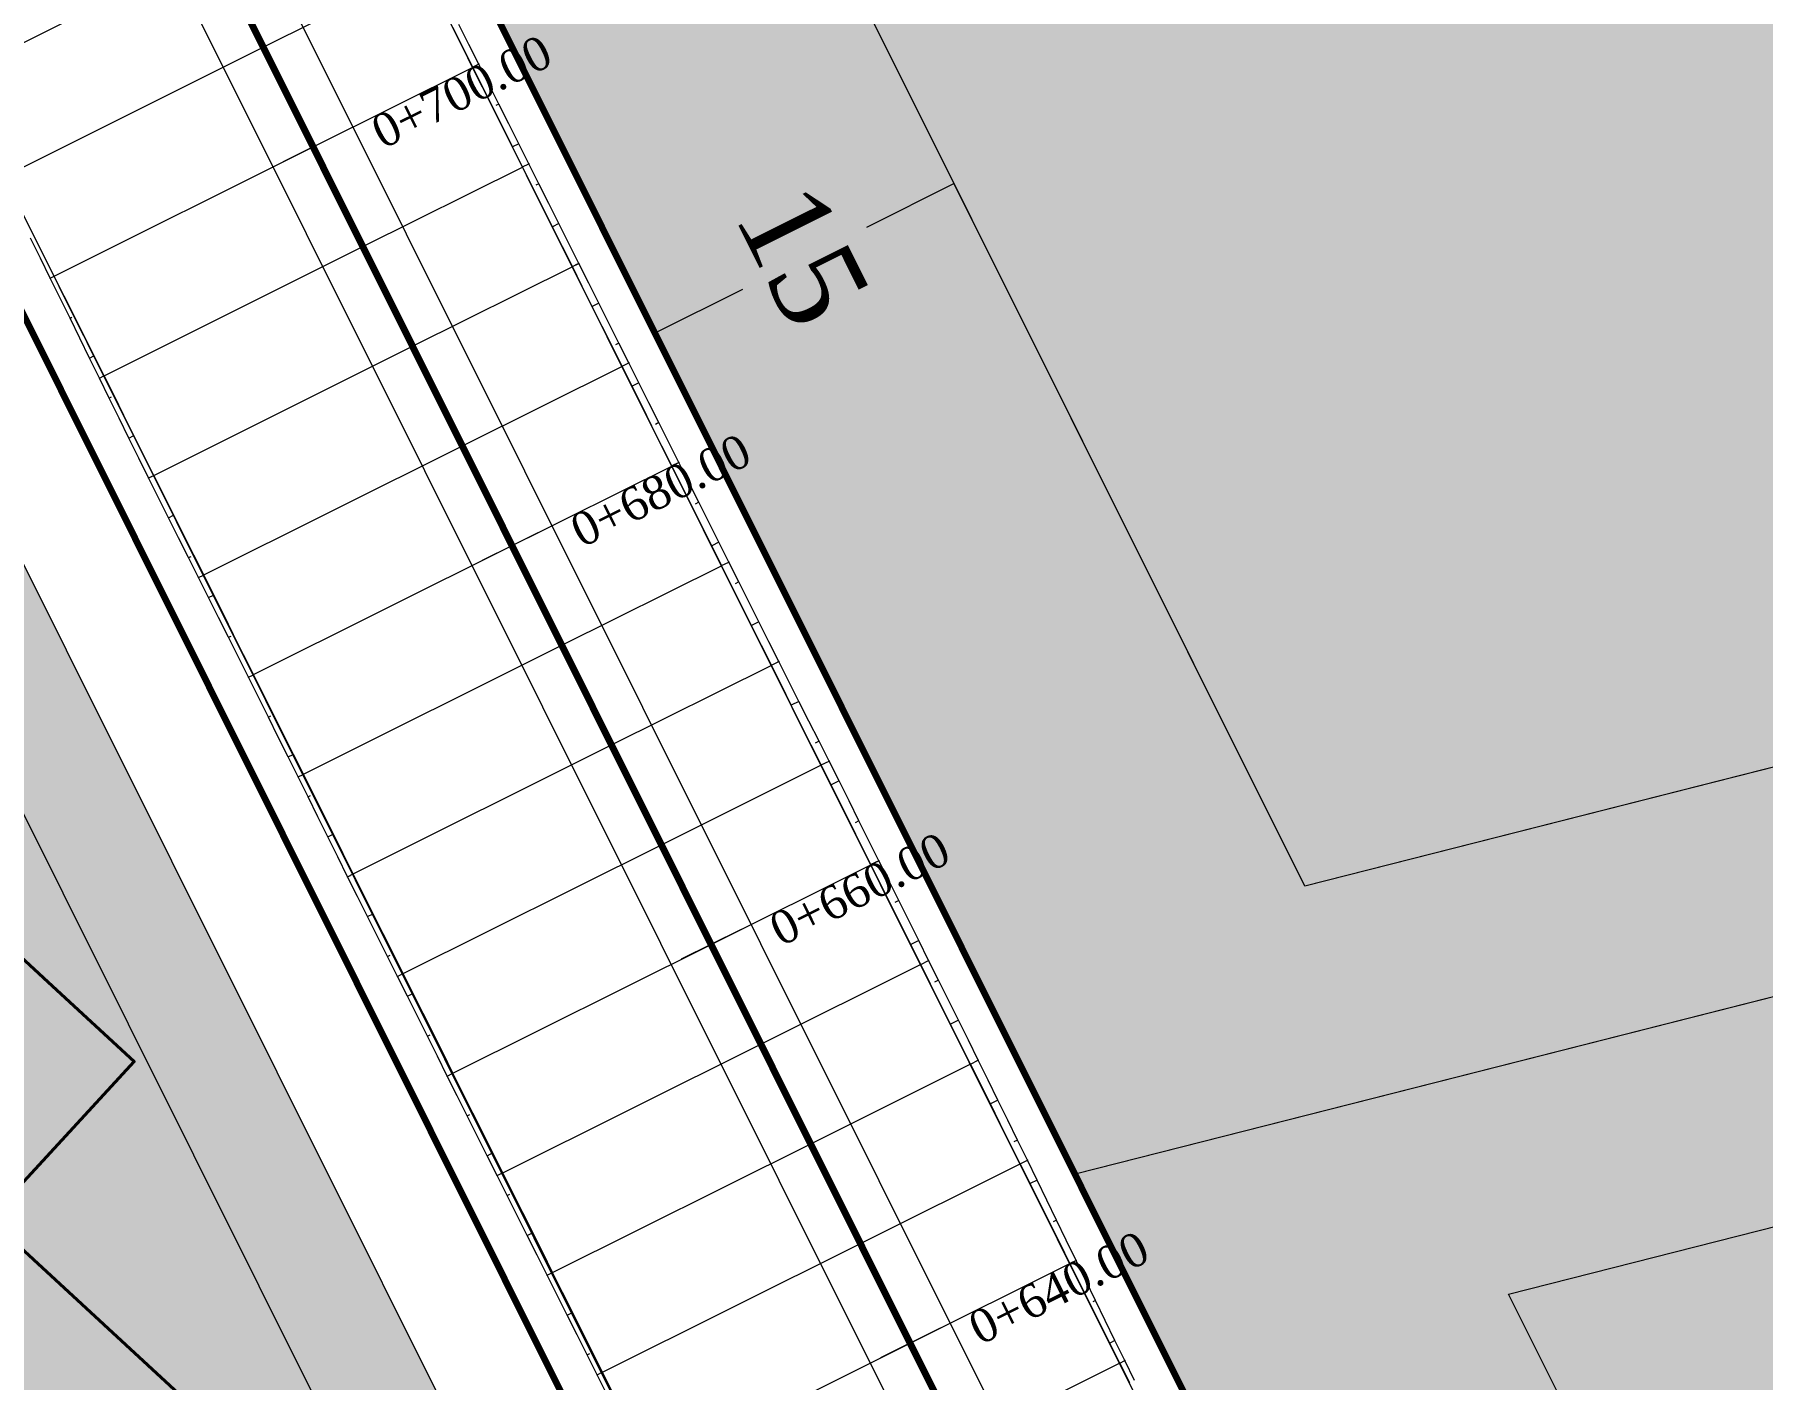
# Model space of a CAD drawing. Header units: metres. Extents: x 478603 to 489313, y 4282657 to 4289463.
# Drawn here: x 480472.6 to 480550.1, y 4287353.2 to 4287413.6 of the extents above; entities that cross this region are included whole.
import ezdxf

# ---------------------------------------------------------------- set-up
doc = ezdxf.new("R2010")
doc.units = ezdxf.units.M
for name, color, linetype, lineweight in [('@KA', 18, 'Continuous', 0), ('@PARSEL', 18, 'Continuous', 0), ('ADAKENARI', 18, 'Continuous', 0), ('EKSENLER', 3, 'Continuous', 0), ('K_EKS', 5, 'Continuous', 0), ('K_HDA', 30, 'Continuous', 0), ('K_HDO', 30, 'Continuous', 0), ('K_KYA', 1, 'Continuous', 20), ('K_KYO', 1, 'Continuous', 20), ('K_YKA', 33, 'Continuous', 0), ('K_YKO', 33, 'Continuous', 0), ('KALDIRIM', 11, 'Continuous', 0), ('PARSEL_ALAN', 254, 'Continuous', 0), ('PARSEL_ALN', 207, 'Continuous', 0), ('PARSEL_SERA_ALAN', 9, 'Continuous', 40), ('PL_ALİNMAN', 1, 'Continuous', 0), ('PL_ENKESIT', 1, 'Continuous', 0), ('PL_KM', 4, 'Continuous', 0), ('PL_KMYAZI', 30, 'Continuous', 0), ('ROL_CEPHE', 1, 'Continuous', 0), ('SANAYI_SIYAH', 18, 'Continuous', 0), ('SEV_KYA_HDA', 3, 'Continuous', 0), ('SEV_KYO_HDO', 3, 'Continuous', 0), ('SNR_YAPIYAK', 18, 'Continuous', 0)]:
    doc.layers.add(name, color=color, linetype=linetype, lineweight=lineweight)
doc.styles.get("Standard").update_dxf_attribs({"font": 'times.ttf'})

msp = doc.modelspace()

# ---------------------------------------------------------------- hatches: boundary and pattern name
at = {"layer": 'PARSEL_ALAN'}
msp.add_hatch(color=256, dxfattribs=at).paths.add_polyline_path([(480306.936, 4287217.358), (480469.28, 4287395.426), (480549.656, 4287234.375), (480542.349, 4287202.328), (480439.263, 4287090.699), (480333.196, 4287192.222)])
at = {"layer": 'PARSEL_ALN'}
for points in [[(480675.826, 4287413.846), (480660.565, 4287402.179), (480663.32, 4287399.019), (480519.281, 4287362.421), (480482.977, 4287435.163), (480483.679, 4287452.672), (480533.369, 4287535), (480540.136, 4287536.542), (480608.533, 4287491.764), (480616.059, 4287492.744)], [(480663.933, 4287370.611), (480682.065, 4287377.518), (480663.32, 4287399.019), (480519.281, 4287362.421), (480572.692, 4287255.397), (480579.618, 4287255.657), (480582.502, 4287252.868), (480586.222, 4287250.728), (480592.103, 4287248.148), (480596.988, 4287250.065), (480706.597, 4287277.915)]]:
    msp.add_hatch(color=256, dxfattribs=at).paths.add_polyline_path(points)
at = {"layer": 'PARSEL_SERA_ALAN'}
msp.add_hatch(color=256, dxfattribs=at).paths.add_polyline_path([(480441.144, 4287100.106), (480316.252, 4287215.441), (480466.052, 4287377.653), (480473.398, 4287370.868), (480477.071, 4287367.476), (480470.558, 4287360.424), (480488.925, 4287343.463), (480482.412, 4287336.41), (480500.778, 4287319.449), (480494.265, 4287312.396), (480512.632, 4287295.435), (480506.119, 4287288.383), (480524.485, 4287271.422), (480517.972, 4287264.369), (480536.339, 4287247.408), (480529.825, 4287240.355), (480540.845, 4287230.179), (480534.332, 4287223.126), (480538.006, 4287219.734), (480531.493, 4287212.681), (480535.166, 4287209.289), (480528.653, 4287202.236), (480532.326, 4287198.844)])

# ---------------------------------------------------------------- linework, layer by layer
at = {"layer": '@KA'}
msp.add_polyline3d([(480498.513, 4287448.221, 0), (480540.754, 4287518.209, 0), (480604.963, 4287476.173, 0), (480615.07, 4287477.488, 0), (480658.824, 4287419.729, 0), (480636.22, 4287402.451, 0), (480529.589, 4287375.357, 0), (480498.12, 4287438.413, 0), (480498.513, 4287448.221, 0)], close=True, dxfattribs=at)
at = {"layer": '@PARSEL', "color": 18}
msp.add_line((480663.32, 4287399.019), (480519.281, 4287362.421), dxfattribs=at)
at = {"layer": 'ADAKENARI', "lineweight": 100}
for p, q in [((480572.692, 4287255.397), (480482.977, 4287435.163)), ((480472.699, 4287433.363), (480566.26, 4287245.892))]:
    msp.add_line(p, q, dxfattribs=at)
at = {"layer": 'ADAKENARI', "lineweight": 158}
msp.add_line((480566.26, 4287245.892), (480472.699, 4287433.363), dxfattribs=at)
at = {"layer": 'ADAKENARI', "lineweight": 200}
msp.add_line((480462.805, 4287419.597), (480554.928, 4287235.007), dxfattribs=at)
at = {"layer": 'EKSENLER'}
msp.add_line((480566.26, 4287245.892, 962.244), (480472.699, 4287433.363, 963.3), dxfattribs=at)
at = {"layer": 'K_EKS'}
for p in [(480482.859, 4287413.005, 962.33), (480485.092, 4287408.531, 962.338), (480487.325, 4287404.058, 962.345), (480489.558, 4287399.584, 962.353), (480491.79, 4287395.11, 962.36), (480494.023, 4287390.636, 962.367), (480496.256, 4287386.162, 962.375), (480498.488, 4287381.689, 962.382), (480500.721, 4287377.215, 962.389), (480502.954, 4287372.741, 962.397), (480505.187, 4287368.267, 962.404), (480507.419, 4287363.793, 962.412), (480509.652, 4287359.32, 962.419), (480511.885, 4287354.846, 962.426)]:
    msp.add_point(p, dxfattribs=at)
at = {"layer": 'K_HDA'}
msp.add_polyline3d([(480521.731, 4287353.054, 962.225), (480521.285, 4287353.949, 962.224), (480520.838, 4287354.844, 962.222), (480520.391, 4287355.738, 962.221), (480519.945, 4287356.633, 962.219), (480519.498, 4287357.528, 962.218), (480519.052, 4287358.423, 962.216), (480518.605, 4287359.317, 962.215), (480518.159, 4287360.212, 962.214), (480517.712, 4287361.107, 962.212), (480517.266, 4287362.002, 962.211), (480516.819, 4287362.896, 962.209), (480516.373, 4287363.791, 962.208), (480515.926, 4287364.686, 962.206), (480515.48, 4287365.581, 962.205), (480515.033, 4287366.475, 962.203), (480514.586, 4287367.37, 962.202), (480514.14, 4287368.265, 962.2), (480513.693, 4287369.16, 962.199), (480513.247, 4287370.054, 962.197), (480512.8, 4287370.949, 962.196), (480512.354, 4287371.844, 962.194), (480511.907, 4287372.739, 962.193), (480511.461, 4287373.634, 962.191), (480511.014, 4287374.528, 962.19), (480510.568, 4287375.423, 962.188), (480510.121, 4287376.318, 962.187), (480509.674, 4287377.213, 962.185), (480509.228, 4287378.107, 962.184), (480508.781, 4287379.002, 962.182), (480508.335, 4287379.897, 962.181), (480507.888, 4287380.792, 962.179), (480507.442, 4287381.686, 962.178), (480506.995, 4287382.581, 962.177), (480506.549, 4287383.476, 962.175), (480506.102, 4287384.371, 962.174), (480505.656, 4287385.265, 962.172), (480505.209, 4287386.16, 962.171), (480504.762, 4287387.055, 962.169), (480504.316, 4287387.95, 962.168), (480503.869, 4287388.844, 962.166), (480503.423, 4287389.739, 962.165), (480502.976, 4287390.634, 962.163), (480502.53, 4287391.529, 962.162), (480502.083, 4287392.424, 962.16), (480501.637, 4287393.318, 962.159), (480501.19, 4287394.213, 962.157), (480500.744, 4287395.108, 962.156), (480500.297, 4287396.003, 962.154), (480499.85, 4287396.897, 962.153), (480499.404, 4287397.792, 962.151), (480498.957, 4287398.687, 962.15), (480498.511, 4287399.582, 962.148), (480498.064, 4287400.476, 962.147), (480497.618, 4287401.371, 962.145), (480497.171, 4287402.266, 962.144), (480496.725, 4287403.161, 962.143), (480496.278, 4287404.055, 962.141), (480495.832, 4287404.95, 962.14), (480495.385, 4287405.845, 962.138), (480494.938, 4287406.74, 962.137), (480494.492, 4287407.634, 962.135), (480494.045, 4287408.529, 962.134), (480493.599, 4287409.424, 962.132), (480493.152, 4287410.319, 962.131), (480492.706, 4287411.213, 962.129), (480492.259, 4287412.108, 962.128), (480491.813, 4287413.003, 962.126), (480491.366, 4287413.898, 962.125)], dxfattribs=at)
for p in [(480492.259, 4287412.108, 962.128), (480494.492, 4287407.634, 962.135), (480496.725, 4287403.161, 962.143), (480498.957, 4287398.687, 962.15), (480501.19, 4287394.213, 962.157), (480503.423, 4287389.739, 962.165), (480505.656, 4287385.265, 962.172), (480507.888, 4287380.792, 962.179), (480510.121, 4287376.318, 962.187), (480512.354, 4287371.844, 962.194), (480514.586, 4287367.37, 962.202), (480516.819, 4287362.896, 962.209), (480519.052, 4287358.423, 962.216), (480521.285, 4287353.949, 962.224)]:
    msp.add_point(p, dxfattribs=at)
at = {"layer": 'K_HDO'}
msp.add_polyline3d([(480498.516, 4287352.644, 962.112), (480498.069, 4287353.539, 962.11), (480497.621, 4287354.433, 962.109), (480497.174, 4287355.327, 962.107), (480496.727, 4287356.222, 962.106), (480496.28, 4287357.116, 962.104), (480495.832, 4287358.011, 962.103), (480495.385, 4287358.905, 962.101), (480494.938, 4287359.799, 962.1), (480494.49, 4287360.694, 962.098), (480494.043, 4287361.588, 962.097), (480493.596, 4287362.483, 962.095), (480493.149, 4287363.377, 962.094), (480492.701, 4287364.271, 962.092), (480492.254, 4287365.166, 962.091), (480491.807, 4287366.06, 962.089), (480491.359, 4287366.955, 962.088), (480490.912, 4287367.849, 962.086), (480490.465, 4287368.743, 962.085), (480490.018, 4287369.638, 962.083), (480489.57, 4287370.532, 962.082), (480489.123, 4287371.427, 962.08), (480488.676, 4287372.321, 962.079), (480488.229, 4287373.215, 962.077), (480487.781, 4287374.11, 962.076), (480487.334, 4287375.004, 962.074), (480486.887, 4287375.899, 962.073), (480486.439, 4287376.793, 962.071), (480485.992, 4287377.687, 962.07), (480485.545, 4287378.582, 962.068), (480485.098, 4287379.476, 962.067), (480484.65, 4287380.371, 962.065), (480484.203, 4287381.265, 962.064), (480483.756, 4287382.159, 962.062), (480483.308, 4287383.054, 962.061), (480482.861, 4287383.948, 962.06), (480482.414, 4287384.843, 962.058), (480481.967, 4287385.737, 962.057), (480481.519, 4287386.631, 962.055), (480481.072, 4287387.526, 962.054), (480480.625, 4287388.42, 962.052), (480480.178, 4287389.314, 962.051), (480479.73, 4287390.209, 962.049), (480479.283, 4287391.103, 962.048), (480478.836, 4287391.998, 962.046), (480478.388, 4287392.892, 962.045), (480477.941, 4287393.786, 962.043), (480477.494, 4287394.681, 962.042), (480477.047, 4287395.575, 962.04), (480476.599, 4287396.47, 962.039), (480476.152, 4287397.364, 962.037), (480475.705, 4287398.258, 962.036), (480475.258, 4287399.153, 962.034), (480474.81, 4287400.047, 962.033), (480474.363, 4287400.942, 962.031), (480473.916, 4287401.836, 962.03), (480473.468, 4287402.73, 962.028), (480473.021, 4287403.625, 962.027), (480472.574, 4287404.519, 962.025)], dxfattribs=at)
for p in [(480473.468, 4287402.73, 962.028), (480475.705, 4287398.258, 962.036), (480477.941, 4287393.786, 962.043), (480480.178, 4287389.314, 962.051), (480482.414, 4287384.843, 962.058), (480484.65, 4287380.371, 962.065), (480486.887, 4287375.899, 962.073), (480489.123, 4287371.427, 962.08), (480491.359, 4287366.955, 962.088), (480493.596, 4287362.483, 962.095), (480495.832, 4287358.011, 962.103), (480498.069, 4287353.539, 962.11)]:
    msp.add_point(p, dxfattribs=at)
at = {"layer": 'K_KYA'}
msp.add_polyline3d([(480521.948, 4287353.162, 964.665), (480521.509, 4287354.061, 964.727), (480521.07, 4287354.96, 964.829), (480520.633, 4287355.859, 964.931), (480520.196, 4287356.758, 965.032), (480519.759, 4287357.658, 965.134), (480519.322, 4287358.557, 965.236), (480518.886, 4287359.457, 965.345), (480518.449, 4287360.357, 965.454), (480518.013, 4287361.257, 965.563), (480517.576, 4287362.157, 965.672), (480517.139, 4287363.056, 965.782), (480516.699, 4287363.954, 965.845), (480516.259, 4287364.852, 965.909), (480515.818, 4287365.75, 965.972), (480515.377, 4287366.647, 966.036), (480514.935, 4287367.544, 966.1), (480514.491, 4287368.44, 966.117), (480514.047, 4287369.336, 966.135), (480513.602, 4287370.232, 966.153), (480513.157, 4287371.127, 966.17), (480512.711, 4287372.022, 966.188), (480512.265, 4287372.917, 966.188), (480511.819, 4287373.812, 966.188), (480511.372, 4287374.707, 966.188), (480510.926, 4287375.602, 966.188), (480510.479, 4287376.496, 966.188), (480510.032, 4287377.391, 966.173), (480509.584, 4287378.285, 966.158), (480509.137, 4287379.179, 966.143), (480508.689, 4287380.074, 966.128), (480508.24, 4287380.967, 966.114), (480507.791, 4287381.86, 966.071), (480507.34, 4287382.753, 966.029), (480506.89, 4287383.646, 965.987), (480506.439, 4287384.539, 965.945), (480505.989, 4287385.432, 965.903), (480505.54, 4287386.325, 965.876), (480505.091, 4287387.219, 965.85), (480504.643, 4287388.113, 965.823), (480504.194, 4287389.006, 965.797), (480503.745, 4287389.9, 965.77), (480503.297, 4287390.794, 965.746), (480502.848, 4287391.688, 965.721), (480502.4, 4287392.581, 965.696), (480501.951, 4287393.475, 965.672), (480501.502, 4287394.369, 965.647), (480501.054, 4287395.263, 965.622), (480500.605, 4287396.156, 965.597), (480500.156, 4287397.05, 965.572), (480499.708, 4287397.944, 965.547), (480499.259, 4287398.837, 965.522), (480498.811, 4287399.731, 965.501), (480498.363, 4287400.625, 965.481), (480497.914, 4287401.519, 965.461), (480497.466, 4287402.413, 965.44), (480497.018, 4287403.307, 965.42), (480496.569, 4287404.201, 965.392), (480496.12, 4287405.094, 965.365), (480495.671, 4287405.988, 965.338), (480495.222, 4287406.881, 965.31), (480494.774, 4287407.775, 965.283), (480494.325, 4287408.669, 965.258), (480493.877, 4287409.563, 965.234), (480493.428, 4287410.457, 965.209), (480492.98, 4287411.35, 965.184), (480492.53, 4287412.244, 965.16), (480492.08, 4287413.136, 965.104), (480491.629, 4287414.029, 965.049)], dxfattribs=at)
for p in [(480492.53, 4287412.244, 965.16), (480494.774, 4287407.775, 965.283), (480497.018, 4287403.307, 965.42), (480499.259, 4287398.837, 965.522), (480501.502, 4287394.369, 965.647), (480503.745, 4287389.9, 965.77), (480505.989, 4287385.432, 965.903), (480508.24, 4287380.967, 966.114), (480510.479, 4287376.496, 966.188), (480512.711, 4287372.022, 966.188), (480514.935, 4287367.544, 966.1), (480517.139, 4287363.056, 965.782), (480519.322, 4287358.557, 965.236), (480521.509, 4287354.061, 964.727)]:
    msp.add_point(p, dxfattribs=at)
at = {"layer": 'K_KYO'}
msp.add_polyline3d([(480498.281, 4287352.527, 964.736), (480497.834, 4287353.421, 964.736), (480497.386, 4287354.316, 964.736), (480496.939, 4287355.21, 964.736), (480496.492, 4287356.105, 964.737), (480496.044, 4287356.999, 964.737), (480495.597, 4287357.893, 964.737), (480495.148, 4287358.787, 964.748), (480494.7, 4287359.681, 964.759), (480494.252, 4287360.575, 964.77), (480493.803, 4287361.468, 964.78), (480493.355, 4287362.362, 964.791), (480492.907, 4287363.256, 964.798), (480492.458, 4287364.15, 964.804), (480492.01, 4287365.044, 964.811), (480491.562, 4287365.938, 964.818), (480491.115, 4287366.832, 964.824), (480490.667, 4287367.727, 964.826), (480490.219, 4287368.621, 964.828), (480489.772, 4287369.515, 964.829), (480489.324, 4287370.409, 964.831), (480488.877, 4287371.304, 964.833), (480488.43, 4287372.198, 964.825), (480487.983, 4287373.093, 964.817), (480487.536, 4287373.987, 964.809), (480487.089, 4287374.882, 964.802), (480486.643, 4287375.777, 964.794), (480486.198, 4287376.672, 964.764), (480485.753, 4287377.568, 964.734), (480485.309, 4287378.464, 964.705), (480484.864, 4287379.36, 964.675), (480484.42, 4287380.255, 964.645), (480483.975, 4287381.151, 964.617), (480483.53, 4287382.047, 964.588), (480483.086, 4287382.943, 964.559), (480482.641, 4287383.838, 964.53), (480482.195, 4287384.733, 964.502), (480481.748, 4287385.628, 964.505), (480481.301, 4287386.522, 964.508), (480480.853, 4287387.416, 964.511), (480480.405, 4287388.31, 964.514), (480479.957, 4287389.204, 964.517), (480479.508, 4287390.098, 964.529), (480479.059, 4287390.991, 964.542), (480478.61, 4287391.885, 964.554), (480478.161, 4287392.779, 964.566), (480477.714, 4287393.673, 964.578), (480477.271, 4287394.569, 964.516), (480476.828, 4287395.466, 964.453), (480476.387, 4287396.364, 964.391), (480475.946, 4287397.261, 964.328), (480475.505, 4287398.159, 964.266), (480475.065, 4287399.057, 964.189), (480474.625, 4287399.955, 964.112), (480474.186, 4287400.853, 964.035), (480473.745, 4287401.751, 963.958), (480473.303, 4287402.648, 963.881), (480472.857, 4287403.543, 963.887), (480472.409, 4287404.437, 963.892)], dxfattribs=at)
for p in [(480473.303, 4287402.648, 963.881), (480475.505, 4287398.159, 964.266), (480477.714, 4287393.673, 964.578), (480479.957, 4287389.204, 964.517), (480482.195, 4287384.733, 964.502), (480484.42, 4287380.255, 964.645), (480486.643, 4287375.777, 964.794), (480488.877, 4287371.304, 964.833), (480491.115, 4287366.832, 964.824), (480493.355, 4287362.362, 964.791), (480495.597, 4287357.893, 964.737), (480497.834, 4287353.421, 964.736)]:
    msp.add_point(p, dxfattribs=at)
at = {"layer": 'K_YKA'}
msp.add_polyline3d([(480521.722, 4287353.05, 962.275), (480521.276, 4287353.944, 962.274), (480520.829, 4287354.839, 962.272), (480520.383, 4287355.734, 962.271), (480519.936, 4287356.629, 962.269), (480519.489, 4287357.523, 962.268), (480519.043, 4287358.418, 962.266), (480518.596, 4287359.313, 962.265), (480518.15, 4287360.208, 962.263), (480517.703, 4287361.102, 962.262), (480517.257, 4287361.997, 962.26), (480516.81, 4287362.892, 962.259), (480516.364, 4287363.787, 962.258), (480515.917, 4287364.681, 962.256), (480515.471, 4287365.576, 962.255), (480515.024, 4287366.471, 962.253), (480514.577, 4287367.366, 962.252), (480514.131, 4287368.26, 962.25), (480513.684, 4287369.155, 962.249), (480513.238, 4287370.05, 962.247), (480512.791, 4287370.945, 962.246), (480512.345, 4287371.84, 962.244), (480511.898, 4287372.734, 962.243), (480511.452, 4287373.629, 962.241), (480511.005, 4287374.524, 962.24), (480510.559, 4287375.419, 962.238), (480510.112, 4287376.313, 962.237), (480509.665, 4287377.208, 962.235), (480509.219, 4287378.103, 962.234), (480508.772, 4287378.998, 962.232), (480508.326, 4287379.892, 962.231), (480507.879, 4287380.787, 962.229), (480507.433, 4287381.682, 962.228), (480506.986, 4287382.577, 962.227), (480506.54, 4287383.471, 962.225), (480506.093, 4287384.366, 962.224), (480505.647, 4287385.261, 962.222), (480505.2, 4287386.156, 962.221), (480504.753, 4287387.05, 962.219), (480504.307, 4287387.945, 962.218), (480503.86, 4287388.84, 962.216), (480503.414, 4287389.735, 962.215), (480502.967, 4287390.63, 962.213), (480502.521, 4287391.524, 962.212), (480502.074, 4287392.419, 962.21), (480501.628, 4287393.314, 962.209), (480501.181, 4287394.209, 962.207), (480500.735, 4287395.103, 962.206), (480500.288, 4287395.998, 962.204), (480499.842, 4287396.893, 962.203), (480499.395, 4287397.788, 962.201), (480498.948, 4287398.682, 962.2), (480498.502, 4287399.577, 962.198), (480498.055, 4287400.472, 962.197), (480497.609, 4287401.367, 962.195), (480497.162, 4287402.261, 962.194), (480496.716, 4287403.156, 962.193), (480496.269, 4287404.051, 962.191), (480495.823, 4287404.946, 962.19), (480495.376, 4287405.84, 962.188), (480494.93, 4287406.735, 962.187), (480494.483, 4287407.63, 962.185), (480494.036, 4287408.525, 962.184), (480493.59, 4287409.42, 962.182), (480493.143, 4287410.314, 962.181), (480492.697, 4287411.209, 962.179), (480492.25, 4287412.104, 962.178), (480491.804, 4287412.999, 962.176), (480491.357, 4287413.893, 962.175)], dxfattribs=at)
for p in [(480492.25, 4287412.104, 962.178), (480494.483, 4287407.63, 962.185), (480496.716, 4287403.156, 962.193), (480498.948, 4287398.682, 962.2), (480501.181, 4287394.209, 962.207), (480503.414, 4287389.735, 962.215), (480505.647, 4287385.261, 962.222), (480507.879, 4287380.787, 962.229), (480510.112, 4287376.313, 962.237), (480512.345, 4287371.84, 962.244), (480514.577, 4287367.366, 962.252), (480516.81, 4287362.892, 962.259), (480519.043, 4287358.418, 962.266), (480521.276, 4287353.944, 962.274)]:
    msp.add_point(p, dxfattribs=at)
at = {"layer": 'K_YKO'}
msp.add_polyline3d([(480498.525, 4287352.649, 962.162), (480498.078, 4287353.543, 962.16), (480497.63, 4287354.438, 962.159), (480497.183, 4287355.332, 962.157), (480496.736, 4287356.226, 962.156), (480496.288, 4287357.121, 962.154), (480495.841, 4287358.015, 962.153), (480495.394, 4287358.909, 962.151), (480494.947, 4287359.804, 962.15), (480494.499, 4287360.698, 962.148), (480494.052, 4287361.593, 962.147), (480493.605, 4287362.487, 962.145), (480493.158, 4287363.381, 962.144), (480492.71, 4287364.276, 962.142), (480492.263, 4287365.17, 962.141), (480491.816, 4287366.065, 962.139), (480491.368, 4287366.959, 962.138), (480490.921, 4287367.853, 962.136), (480490.474, 4287368.748, 962.135), (480490.027, 4287369.642, 962.133), (480489.579, 4287370.537, 962.132), (480489.132, 4287371.431, 962.13), (480488.685, 4287372.325, 962.129), (480488.237, 4287373.22, 962.127), (480487.79, 4287374.114, 962.126), (480487.343, 4287375.009, 962.124), (480486.896, 4287375.903, 962.123), (480486.448, 4287376.797, 962.121), (480486.001, 4287377.692, 962.12), (480485.554, 4287378.586, 962.118), (480485.107, 4287379.481, 962.117), (480484.659, 4287380.375, 962.115), (480484.212, 4287381.269, 962.114), (480483.765, 4287382.164, 962.112), (480483.317, 4287383.058, 962.111), (480482.87, 4287383.953, 962.109), (480482.423, 4287384.847, 962.108), (480481.976, 4287385.741, 962.107), (480481.528, 4287386.636, 962.105), (480481.081, 4287387.53, 962.104), (480480.634, 4287388.425, 962.102), (480480.187, 4287389.319, 962.101), (480479.739, 4287390.213, 962.099), (480479.292, 4287391.108, 962.098), (480478.845, 4287392.002, 962.096), (480478.397, 4287392.897, 962.095), (480477.95, 4287393.791, 962.093), (480477.503, 4287394.685, 962.092), (480477.056, 4287395.58, 962.09), (480476.608, 4287396.474, 962.089), (480476.161, 4287397.369, 962.087), (480475.714, 4287398.263, 962.086), (480475.266, 4287399.157, 962.084), (480474.819, 4287400.052, 962.083), (480474.372, 4287400.946, 962.081), (480473.925, 4287401.84, 962.08), (480473.477, 4287402.735, 962.078), (480473.03, 4287403.629, 962.077), (480472.583, 4287404.524, 962.075)], dxfattribs=at)
for p in [(480473.477, 4287402.735, 962.078), (480475.714, 4287398.263, 962.086), (480477.95, 4287393.791, 962.093), (480480.187, 4287389.319, 962.101), (480482.423, 4287384.847, 962.108), (480484.659, 4287380.375, 962.115), (480486.896, 4287375.903, 962.123), (480489.132, 4287371.431, 962.13), (480491.368, 4287366.959, 962.138), (480493.605, 4287362.487, 962.145), (480495.841, 4287358.015, 962.153), (480498.078, 4287353.543, 962.16)]:
    msp.add_point(p, dxfattribs=at)
at = {"layer": 'KALDIRIM'}
for p, q in [((480570.35, 4287255.612), (480478.688, 4287439.28)), ((480474.614, 4287434.006), (480567.726, 4287247.433)), ((480564.066, 4287245.808), (480470.785, 4287432.721)), ((480463.047, 4287423.591), (480555.232, 4287238.876))]:
    msp.add_line(p, q, dxfattribs=at)
at = {"layer": 'PARSEL_ALAN'}
for points in [[(480306.936, 4287217.358, 950.429), (480469.28, 4287395.426, 964.152), (480549.656, 4287234.375, 960.305), (480542.349, 4287202.328, 961.972), (480439.263, 4287090.699, 961.455), (480333.196, 4287192.222, 951.418), (480306.936, 4287217.358, 950.429)], [(480306.936, 4287217.358, 0), (480469.28, 4287395.426, 0), (480549.656, 4287234.375, 0), (480542.349, 4287202.328, 0), (480439.263, 4287090.699, 0), (480333.196, 4287192.222, 0), (480306.936, 4287217.358, 0)]]:
    msp.add_polyline3d(points, close=True, dxfattribs=at)
at = {"layer": 'PARSEL_ALN'}
for points in [[(480675.826, 4287413.846, 0), (480660.565, 4287402.179, 0), (480663.32, 4287399.019, 0), (480519.281, 4287362.421, 0), (480482.977, 4287435.163, 0), (480483.679, 4287452.672, 0), (480533.369, 4287535, 0), (480540.136, 4287536.542, 0), (480608.533, 4287491.764, 0), (480616.059, 4287492.744, 0), (480675.826, 4287413.846, 0)], [(480675.826, 4287413.846, 0), (480660.565, 4287402.179, 0), (480663.32, 4287399.019, 0), (480519.281, 4287362.421, 0), (480482.977, 4287435.163, 0), (480483.679, 4287452.672, 0), (480533.369, 4287535, 0), (480540.136, 4287536.542, 0), (480608.533, 4287491.764, 0), (480616.059, 4287492.744, 0), (480675.826, 4287413.846, 0)], [(480675.826, 4287413.846, 0), (480660.565, 4287402.179, 0), (480663.32, 4287399.019, 0), (480519.281, 4287362.421, 0), (480482.977, 4287435.163, 0), (480483.679, 4287452.672, 0), (480533.369, 4287535, 0), (480540.136, 4287536.542, 0), (480608.533, 4287491.764, 0), (480616.059, 4287492.744, 0), (480675.826, 4287413.846, 0)], [(480663.933, 4287370.611, 0), (480682.065, 4287377.518, 0), (480663.32, 4287399.019, 0), (480519.281, 4287362.421, 0), (480572.692, 4287255.397, 0), (480579.618, 4287255.657, 0), (480582.502, 4287252.868, 0), (480586.222, 4287250.728, 0), (480592.103, 4287248.148, 0), (480596.988, 4287250.065, 0), (480706.597, 4287277.915, 0), (480663.933, 4287370.611, 0)], [(480663.933, 4287370.611, 0), (480682.065, 4287377.518, 0), (480663.32, 4287399.019, 0), (480519.281, 4287362.421, 0), (480572.692, 4287255.397, 0), (480579.618, 4287255.657, 0), (480582.502, 4287252.868, 0), (480586.222, 4287250.728, 0), (480592.103, 4287248.148, 0), (480596.988, 4287250.065, 0), (480706.597, 4287277.915, 0), (480663.933, 4287370.611, 0)]]:
    msp.add_polyline3d(points, close=True, dxfattribs=at)
at = {"layer": 'PARSEL_SERA_ALAN'}
msp.add_polyline3d([(480441.144, 4287100.106, 0), (480316.252, 4287215.441, 0), (480466.052, 4287377.653, 0), (480473.398, 4287370.868, 0), (480477.071, 4287367.476, 0), (480470.558, 4287360.424, 0), (480488.925, 4287343.463, 0), (480482.412, 4287336.41, 0), (480500.778, 4287319.449, 0), (480494.265, 4287312.396, 0), (480512.632, 4287295.435, 0), (480506.119, 4287288.383, 0), (480524.485, 4287271.422, 0), (480517.972, 4287264.369, 0), (480536.339, 4287247.408, 0), (480529.825, 4287240.355, 0), (480540.845, 4287230.179, 0), (480534.332, 4287223.126, 0), (480538.006, 4287219.734, 0), (480531.493, 4287212.681, 0), (480535.166, 4287209.289, 0), (480528.653, 4287202.236, 0), (480532.326, 4287198.844, 0), (480441.144, 4287100.106, 0)], close=True, dxfattribs=at)
msp.add_polyline3d([(480441.144, 4287100.106, 0), (480316.252, 4287215.441, 0), (480466.052, 4287377.653, 0), (480473.398, 4287370.868, 0), (480477.071, 4287367.476, 0), (480470.558, 4287360.424, 0), (480488.925, 4287343.463, 0), (480482.412, 4287336.41, 0), (480500.778, 4287319.449, 0), (480494.265, 4287312.396, 0), (480512.632, 4287295.435, 0), (480506.119, 4287288.383, 0), (480524.485, 4287271.422, 0), (480517.972, 4287264.369, 0), (480536.339, 4287247.408, 0), (480529.825, 4287240.355, 0), (480540.845, 4287230.179, 0), (480534.332, 4287223.126, 0), (480538.006, 4287219.734, 0), (480531.493, 4287212.681, 0), (480535.166, 4287209.289, 0), (480528.653, 4287202.236, 0), (480532.326, 4287198.844, 0), (480441.144, 4287100.106, 0)], close=True, dxfattribs=at)
at = {"layer": 'PL_ALİNMAN'}
for p, q in [((480483.203, 4287412.317), (480482.979, 4287412.765)), ((480485.882, 4287406.949), (480483.649, 4287411.423)), ((480486.552, 4287405.607), (480486.329, 4287406.054)), ((480489.231, 4287400.238), (480486.998, 4287404.712)), ((480489.901, 4287398.896), (480489.678, 4287399.343)), ((480492.58, 4287393.527), (480490.347, 4287398.001)), ((480493.25, 4287392.185), (480493.027, 4287392.633)), ((480495.929, 4287386.817), (480493.697, 4287391.29)), ((480496.599, 4287385.475), (480496.376, 4287385.922)), ((480499.278, 4287380.106), (480497.046, 4287384.58)), ((480499.948, 4287378.764), (480499.725, 4287379.211)), ((480502.627, 4287373.395), (480500.395, 4287377.869)), ((480503.297, 4287372.053), (480503.074, 4287372.5)), ((480505.976, 4287366.685), (480503.744, 4287371.158)), ((480506.646, 4287365.342), (480506.423, 4287365.79)), ((480509.326, 4287359.974), (480507.093, 4287364.448)), ((480509.995, 4287358.632), (480509.772, 4287359.079)), ((480512.675, 4287353.263), (480510.442, 4287357.737))]:
    msp.add_line(p, q, dxfattribs=at)
at = {"layer": 'PL_ENKESIT'}
for points in [[(480468.832, 4287411.593, 963.843), (480468.996, 4287411.674, 962.013), (480469.005, 4287411.679, 962.063), (480480.627, 4287417.479, 962.323), (480487.785, 4287421.051, 962.163), (480487.794, 4287421.056, 962.113), (480488.013, 4287421.165, 964.56)], [(480471.063, 4287407.118, 963.908), (480471.232, 4287407.202, 962.021), (480471.241, 4287407.207, 962.071), (480482.859, 4287413.005, 962.33), (480490.018, 4287416.578, 962.17), (480490.026, 4287416.582, 962.12), (480490.274, 4287416.705, 964.883)], [(480473.303, 4287402.648, 963.881), (480473.468, 4287402.73, 962.028), (480473.477, 4287402.735, 962.078), (480485.092, 4287408.531, 962.338), (480492.25, 4287412.104, 962.178), (480492.259, 4287412.108, 962.128), (480492.53, 4287412.244, 965.16)], [(480475.505, 4287398.159, 964.266), (480475.705, 4287398.258, 962.036), (480475.714, 4287398.263, 962.086), (480487.325, 4287404.058, 962.345), (480494.483, 4287407.63, 962.185), (480494.492, 4287407.634, 962.135), (480494.774, 4287407.775, 965.283)], [(480477.714, 4287393.673, 964.578), (480477.941, 4287393.786, 962.043), (480477.95, 4287393.791, 962.093), (480489.558, 4287399.584, 962.353), (480496.716, 4287403.156, 962.193), (480496.725, 4287403.161, 962.143), (480497.018, 4287403.307, 965.42)], [(480479.957, 4287389.204, 964.517), (480480.178, 4287389.314, 962.051), (480480.187, 4287389.319, 962.101), (480491.79, 4287395.11, 962.36), (480498.948, 4287398.682, 962.2), (480498.957, 4287398.687, 962.15), (480499.259, 4287398.837, 965.522)], [(480482.195, 4287384.733, 964.502), (480482.414, 4287384.843, 962.058), (480482.423, 4287384.847, 962.108), (480494.023, 4287390.636, 962.367), (480501.181, 4287394.209, 962.207), (480501.19, 4287394.213, 962.157), (480501.502, 4287394.369, 965.647)], [(480484.42, 4287380.255, 964.645), (480484.65, 4287380.371, 962.065), (480484.659, 4287380.375, 962.115), (480496.256, 4287386.162, 962.375), (480503.414, 4287389.735, 962.215), (480503.423, 4287389.739, 962.165), (480503.745, 4287389.9, 965.77)], [(480486.643, 4287375.777, 964.794), (480486.887, 4287375.899, 962.073), (480486.896, 4287375.903, 962.123), (480498.488, 4287381.689, 962.382), (480505.647, 4287385.261, 962.222), (480505.656, 4287385.265, 962.172), (480505.989, 4287385.432, 965.903)], [(480488.877, 4287371.304, 964.833), (480489.123, 4287371.427, 962.08), (480489.132, 4287371.431, 962.13), (480500.721, 4287377.215, 962.389), (480507.879, 4287380.787, 962.229), (480507.888, 4287380.792, 962.179), (480508.24, 4287380.967, 966.114)], [(480491.115, 4287366.832, 964.824), (480491.359, 4287366.955, 962.088), (480491.368, 4287366.959, 962.138), (480502.954, 4287372.741, 962.397), (480510.112, 4287376.313, 962.237), (480510.121, 4287376.318, 962.187), (480510.479, 4287376.496, 966.188)], [(480493.355, 4287362.362, 964.791), (480493.596, 4287362.483, 962.095), (480493.605, 4287362.487, 962.145), (480505.187, 4287368.267, 962.404), (480512.345, 4287371.84, 962.244), (480512.354, 4287371.844, 962.194), (480512.711, 4287372.022, 966.188)], [(480495.597, 4287357.893, 964.737), (480495.832, 4287358.011, 962.103), (480495.841, 4287358.015, 962.153), (480507.419, 4287363.793, 962.412), (480514.577, 4287367.366, 962.252), (480514.586, 4287367.37, 962.202), (480514.935, 4287367.544, 966.1)], [(480497.834, 4287353.421, 964.736), (480498.069, 4287353.539, 962.11), (480498.078, 4287353.543, 962.16), (480509.652, 4287359.32, 962.419), (480516.81, 4287362.892, 962.259), (480516.819, 4287362.896, 962.209), (480517.139, 4287363.056, 965.782)], [(480500.071, 4287348.95, 964.733), (480500.305, 4287349.067, 962.118), (480500.314, 4287349.071, 962.168), (480511.885, 4287354.846, 962.426), (480519.043, 4287358.418, 962.266), (480519.052, 4287358.423, 962.216), (480519.322, 4287358.557, 965.236)], [(480502.313, 4287344.481, 964.676), (480502.541, 4287344.595, 962.125), (480502.55, 4287344.599, 962.175), (480514.118, 4287350.372, 962.434), (480521.276, 4287353.944, 962.274), (480521.285, 4287353.949, 962.224), (480521.509, 4287354.061, 964.727)]]:
    msp.add_polyline3d(points, dxfattribs=at)
at = {"layer": 'PL_KM'}
for p, q in [((480486.434, 4287409.201), (480483.75, 4287407.862)), ((480495.365, 4287391.306), (480492.681, 4287389.966)), ((480504.296, 4287373.411), (480501.612, 4287372.071)), ((480513.227, 4287355.516), (480510.543, 4287354.176))]:
    msp.add_line(p, q, dxfattribs=at)
at = {"layer": 'ROL_CEPHE'}
for p, q in [((480513.854, 4287406.885), (480509.917, 4287404.92)), ((480500.433, 4287400.187), (480504.37, 4287402.152))]:
    msp.add_line(p, q, dxfattribs=at)
at = {"layer": 'SANAYI_SIYAH'}
msp.add_line((480663.32, 4287399.019), (480519.281, 4287362.421), dxfattribs=at)
at = {"layer": 'SEV_KYA_HDA'}
for p, q in [((480492.53, 4287412.244, 965.16), (480492.259, 4287412.108, 962.128)), ((480493.428, 4287410.457, 965.209), (480493.29, 4287410.388, 963.67)), ((480494.325, 4287408.669, 965.258), (480494.045, 4287408.529, 962.134)), ((480495.222, 4287406.881, 965.31), (480495.08, 4287406.811, 963.723)), ((480496.12, 4287405.094, 965.365), (480495.832, 4287404.95, 962.14)), ((480497.018, 4287403.307, 965.42), (480496.871, 4287403.234, 963.781)), ((480497.914, 4287401.519, 965.461), (480497.618, 4287401.371, 962.145)), ((480498.811, 4287399.731, 965.501), (480498.661, 4287399.656, 963.825)), ((480499.708, 4287397.944, 965.547), (480499.404, 4287397.792, 962.151)), ((480500.605, 4287396.156, 965.597), (480500.451, 4287396.079, 963.876)), ((480501.502, 4287394.369, 965.647), (480501.19, 4287394.213, 962.157)), ((480502.4, 4287392.581, 965.696), (480502.241, 4287392.502, 963.928)), ((480503.297, 4287390.794, 965.746), (480502.976, 4287390.634, 962.163)), ((480504.194, 4287389.006, 965.797), (480504.032, 4287388.925, 963.982)), ((480505.091, 4287387.219, 965.85), (480504.762, 4287387.055, 962.169)), ((480505.989, 4287385.432, 965.903), (480505.822, 4287385.349, 964.037)), ((480506.89, 4287383.646, 965.987), (480506.549, 4287383.476, 962.175)), ((480507.791, 4287381.86, 966.071), (480507.616, 4287381.773, 964.125)), ((480508.689, 4287380.074, 966.128), (480508.335, 4287379.897, 962.181)), ((480509.584, 4287378.285, 966.158), (480509.406, 4287378.196, 964.171)), ((480510.479, 4287376.496, 966.188), (480510.121, 4287376.318, 962.187)), ((480511.372, 4287374.707, 966.188), (480511.193, 4287374.618, 964.189)), ((480512.265, 4287372.917, 966.188), (480511.907, 4287372.739, 962.193)), ((480513.157, 4287371.127, 966.17), (480512.978, 4287371.038, 964.183)), ((480514.047, 4287369.336, 966.135), (480513.693, 4287369.16, 962.199)), ((480514.935, 4287367.544, 966.1), (480514.761, 4287367.457, 964.151)), ((480515.818, 4287365.75, 965.972), (480515.48, 4287365.581, 962.205)), ((480516.699, 4287363.954, 965.845), (480516.536, 4287363.873, 964.026)), ((480517.576, 4287362.157, 965.672), (480517.266, 4287362.002, 962.211)), ((480518.449, 4287360.357, 965.454), (480518.304, 4287360.285, 963.834)), ((480519.322, 4287358.557, 965.236), (480519.052, 4287358.423, 962.216)), ((480520.196, 4287356.758, 965.032), (480520.07, 4287356.696, 963.626)), ((480521.07, 4287354.96, 964.829), (480520.838, 4287354.844, 962.222))]:
    msp.add_line(p, q, dxfattribs=at)
at = {"layer": 'SEV_KYO_HDO'}
for p, q in [((480473.303, 4287402.648, 963.881), (480473.468, 4287402.73, 962.028)), ((480474.186, 4287400.853, 964.035), (480474.274, 4287400.897, 963.033)), ((480475.065, 4287399.057, 964.189), (480475.258, 4287399.153, 962.034)), ((480475.946, 4287397.261, 964.328), (480476.049, 4287397.313, 963.183)), ((480476.828, 4287395.466, 964.453), (480477.047, 4287395.575, 962.04)), ((480477.714, 4287393.673, 964.578), (480477.828, 4287393.73, 963.311)), ((480478.61, 4287391.885, 964.554), (480478.836, 4287391.998, 962.046)), ((480479.508, 4287390.098, 964.529), (480479.619, 4287390.153, 963.289)), ((480480.405, 4287388.31, 964.514), (480480.625, 4287388.42, 962.052)), ((480481.301, 4287386.522, 964.508), (480481.41, 4287386.577, 963.281)), ((480482.195, 4287384.733, 964.502), (480482.414, 4287384.843, 962.058)), ((480483.086, 4287382.943, 964.559), (480483.197, 4287382.998, 963.31)), ((480483.975, 4287381.151, 964.617), (480484.203, 4287381.265, 962.064)), ((480484.864, 4287379.36, 964.675), (480484.981, 4287379.418, 963.371)), ((480485.753, 4287377.568, 964.734), (480485.992, 4287377.687, 962.07)), ((480486.643, 4287375.777, 964.794), (480486.765, 4287375.838, 963.433)), ((480487.536, 4287373.987, 964.809), (480487.781, 4287374.11, 962.076)), ((480488.43, 4287372.198, 964.825), (480488.553, 4287372.26, 963.452)), ((480489.324, 4287370.409, 964.831), (480489.57, 4287370.532, 962.082)), ((480490.219, 4287368.621, 964.828), (480490.342, 4287368.682, 963.456)), ((480491.115, 4287366.832, 964.824), (480491.359, 4287366.955, 962.088)), ((480492.01, 4287365.044, 964.811), (480492.132, 4287365.105, 963.451)), ((480492.907, 4287363.256, 964.798), (480493.149, 4287363.377, 962.094)), ((480493.803, 4287361.468, 964.78), (480493.923, 4287361.528, 963.439)), ((480494.7, 4287359.681, 964.759), (480494.938, 4287359.799, 962.1)), ((480495.597, 4287357.893, 964.737), (480495.714, 4287357.952, 963.42)), ((480496.492, 4287356.105, 964.737), (480496.727, 4287356.222, 962.106)), ((480497.386, 4287354.316, 964.736), (480497.504, 4287354.374, 963.423))]:
    msp.add_line(p, q, dxfattribs=at)
at = {"layer": 'SNR_YAPIYAK'}
for p, q in [((480529.589, 4287375.357, 119.215), (480498.12, 4287438.413, 119.215)), ((480636.22, 4287402.451, 119.215), (480529.589, 4287375.357, 119.215)), ((480468.062, 4287386.669, 950.429), (480544.383, 4287233.742, 950.429)), ((480538.728, 4287357.044, 119.215), (480641.631, 4287383.19, 119.215)), ((480581.795, 4287270.749, 119.215), (480538.728, 4287357.044, 119.215))]:
    msp.add_line(p, q, dxfattribs=at)

# ---------------------------------------------------------------- texts
at = {"layer": 'PL_KMYAZI'}
for s, p in [('0+700.00', (480488.223, 4287408.417)), ('0+680.00', (480497.153, 4287390.522)), ('0+660.00', (480506.084, 4287372.627)), ('0+640.00', (480515.015, 4287354.732))]:
    msp.add_text(s, height=1.5, rotation=386.52221, dxfattribs=at).set_placement(p)
at = {"layer": 'ROL_CEPHE'}
msp.add_text('15', height=4, rotation=296.5222, dxfattribs=at).set_placement((480503.94, 4287405.477))

doc.saveas('drawing.dxf')
